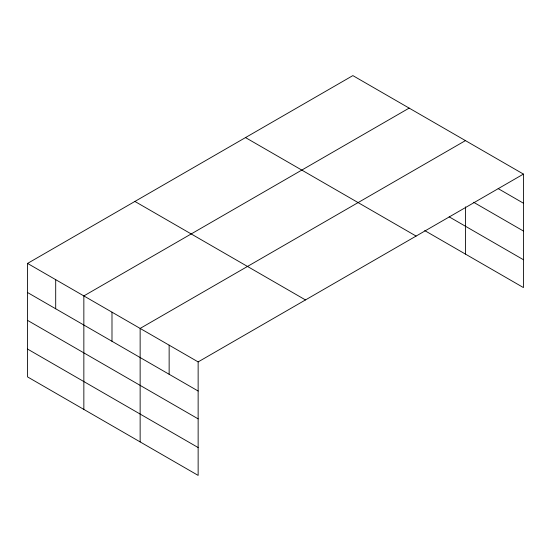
<?xml version="1.0" encoding="UTF-8"?>
<svg xmlns="http://www.w3.org/2000/svg" width="551" height="551" viewBox="0 0 551 551"><rect width="100%" height="100%" fill="white"/><g stroke="black" fill="none" stroke-linecap="round" stroke-linejoin="round"><path stroke-width="0.83" d="M424.711 230.573L523.45 287.581L523.45 174.095L352.86 75.604L27.55 263.419L27.55 376.905L198.14 475.396L198.14 361.911L27.55 263.419M409.152 108.106L83.848 295.921L83.848 409.407M465.45 140.608L140.14 328.424L140.14 441.909M198.14 361.911L523.45 174.095M498.166 188.607L523.45 203.209M473.626 202.286L523.45 231.048M449.155 216.839L523.45 259.735M245.505 137.585L416.101 236.076M134.899 201.446L305.495 299.937M27.55 292.533L198.14 391.024M27.55 320.372L198.14 418.863M27.55 349.058L198.14 447.55M465.45 206.845L465.45 254.094M169.143 345.167L169.143 374.281M111.991 312.176L111.991 341.283M55.699 279.674L55.699 308.78"/></g></svg>
